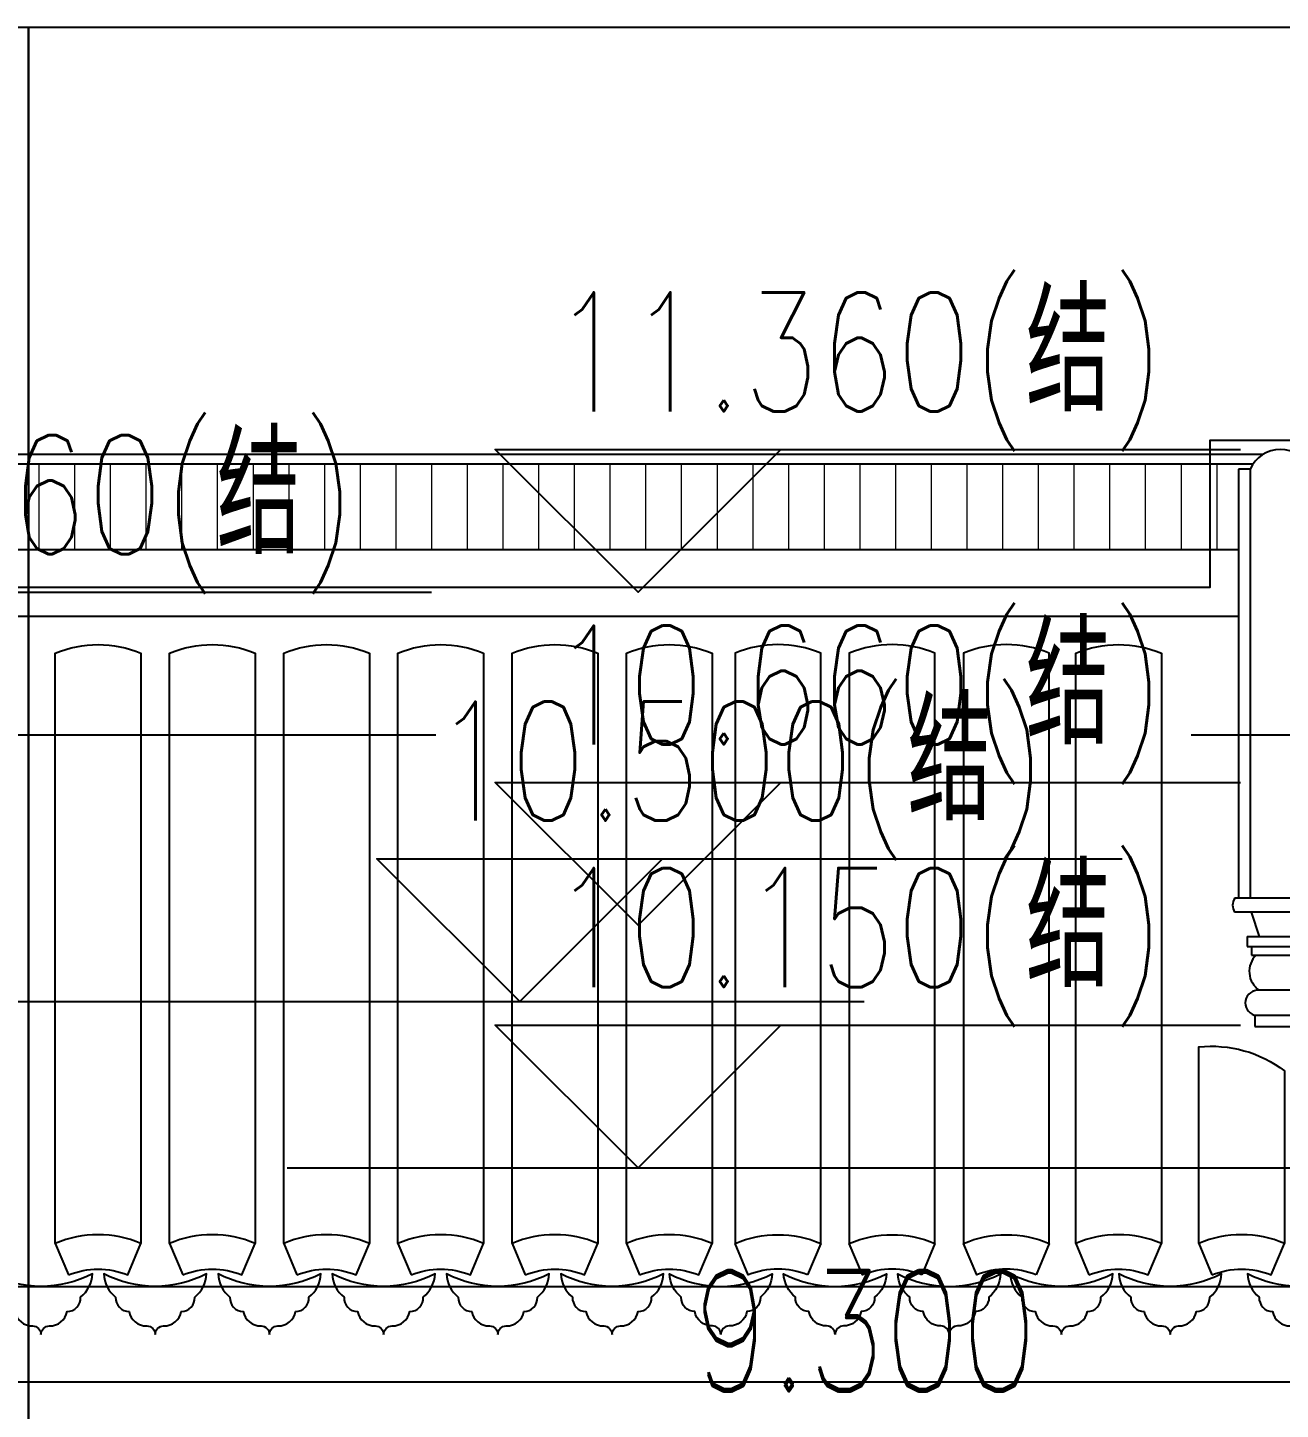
# Model space of a CAD drawing. Extents: x 296441 to 853063, y 459050 to 1117990.
# Drawn here: x 630216 to 632848, y 1063247 to 1066152 of the extents above; entities that cross this region are included whole.
import ezdxf
from ezdxf.xclip import XClip

# ---------------------------------------------------------------- set-up
doc = ezdxf.new("R2010")
doc.units = 0
doc.header["$LTSCALE"] = 1000
doc.header["$XCLIPFRAME"] = 0
for name, pattern in [('CENTER2', [28.574999999999996, 19.05, -3.174999999999999, 3.174999999999999, -3.174999999999999]), ('E1-ELEV-S$0$HIDDEN2', [4.762499999999999, 3.175, -1.5875]), ('E2-E3-ELEV-S$0$$5$CENTER2', [28.575000000000003, 19.05, -3.175, 3.175, -3.175]), ('E2-E3-ELEV-S$0$HIDDEN2', [4.762499999999999, 3.175, -1.5875])]:
    doc.linetypes.add(name, pattern=pattern)
for name, color, linetype in [('E1-ELEV-S$0$A-ELEV-HDDN', 161, 'E1-ELEV-S$0$HIDDEN2'), ('E1-ELEV-S$0$A-ELEV-HEVY', 2, 'Continuous'), ('E1-TEXT-S$0$A-ANNO-LEVL', 3, 'Continuous'), ('E1-TEXT-S$0$A-ANNO-LEVL-TEXT', 255, 'Continuous'), ('E2-E3-ELEV-S$0$A-ELEV-HDDN', 161, 'E2-E3-ELEV-S$0$HIDDEN2'), ('E2-E3-ELEV-S$0$A-ELEV-HEVY', 2, 'Continuous'), ('E2-E3-ELEV-S$0$A-ELEV-MEDM', 4, 'Continuous'), ('E2-E3-ELEV-S$0$A-ELEV-MEDM-HEVY', 2, 'Continuous'), ('E2-E3-ELEV-S$0$A-ELEV-THIN', 144, 'Continuous'), ('E2-E3-ELEV-S$0$G-GRID', 9, 'E2-E3-ELEV-S$0$$5$CENTER2'), ('E2-E3-ELEV-S$0$G-XREF', 2, 'Continuous'), ('E2-E3-TEXT-S$0$A-ANNO-LEVL', 3, 'Continuous'), ('E2-E3-TEXT-S$0$A-ANNO-LEVL-TEXT', 255, 'Continuous'), ('G-GRID', 8, 'CENTER2'), ('G-XREF', 2, 'Continuous')]:
    doc.layers.add(name, color=color, linetype=linetype)
doc.layers.add('E2-E3-ELEV-S$0$A_PL_4', color=138, linetype='Continuous', lineweight=9)
doc.layers.add('E2-E3-ELEV-S$0$ENTR-DETL-P$0$A-ANNO-NPLT', color=215, linetype='Continuous', plot=False)
doc.layers.add('E2-E3-TEXT-S$0$A-ANNO-NPLT', color=215, linetype='Continuous', plot=False)
doc.styles.add('E1-TEXT-S$0$GOA_01_thin_0.75', font='romans.shx', dxfattribs={"width": 0.75, "bigfont": 'hzdx.shx'})
doc.styles.add('E2-E3-TEXT-S$0$GOA_01_thin_0.75', font='romans.shx', dxfattribs={"width": 0.75, "bigfont": 'hzdx.shx'})

# ---------------------------------------------------------------- blocks, each defined once
blk = doc.blocks.new('E1-ELEV-S')
at = {"layer": 'E1-ELEV-S$0$A-ELEV-HDDN'}
for p, q in [((-120.0000000055879, 10150.00000000116), (6719.999999994412, 10149.99999999767)), ((-120.0000000055879, 9899.99999999348), (6719.999999994412, 9899.99999999348))]:
    blk.add_line(p, q, dxfattribs=at)
at = {"layer": 'E1-ELEV-S$0$A-ELEV-HEVY'}
blk.add_line((-270.0000000055879, 9699.99999999348), (6869.999999994412, 9699.99999999348), dxfattribs=at)
blk = doc.blocks.new('E2-E3-ELEV-S$0$cfdh')
at = {"layer": 'E2-E3-ELEV-S$0$A-ELEV-HDDN'}
for p, q in [((269.5013058764016, 449.9871940054327), (469.5013035935262, 449.9871949982225)), ((469.5013035935262, 449.9871949982225), (1269.501303593512, 199.9871949982225)), ((1269.501303593512, 199.9871949982225), (1256.852192952196, 162.0398630760938))]:
    blk.add_line(p, q, dxfattribs=at)
at = {"layer": 'E2-E3-ELEV-S$0$A-ELEV-MEDM', "ltscale": 0.1}
for p, q in [((-168.6986966973927, 1918.731498606279), (-168.6986966973927, 1610.000000004433)), ((-144.1986967001867, 1918.731498606279), (-168.6986966973927, 1918.731498606279)), ((7.701303285284666, 1918.731498606279), (-16.79869671285269, 1918.731498606279)), ((7.701303284353344, 1918.731498606279), (7.701303284353344, 1727.65082131071)), ((69.4987631754193, 1696.903613181561), (44.99876317821327, 1696.903613181561)), ((69.49876311009575, 1130.250843034159), (69.4987631754193, 1696.903613181561)), ((-168.6986966973927, 1610.000000004433), (-168.6986967668781, 1016.790373409782)), ((1969.075911596447, 1181.594348331713), (2036.456275162316, 1181.594348331713)), ((2037.43998059447, 1153.861710843896), (2036.970132175862, 1176.362101984942)), ((1909.535561881989, 964.4346766381386), (1924.345684105559, 948.9000106377389)), ((1813.727680226817, 826.4536259866181), (1810.954512530036, 810.9189599866841)), ((1810.954512530036, 810.9189599866841), (1832.248424035526, 798.3453441800411)), ((1708.936663880042, 714.6337557540137), (1733.064449288911, 700.6441859428633)), ((1646.149016300245, 563.7698843798462), (1646.149016300245, 536.1634646689381)), ((1646.149016300245, 536.1634646689381), (1603.182705025218, 507.5746035960365)), ((1564.756445603474, 507.5746035960365), (1553.311539687245, 499.7994852264274)), ((1553.311539687245, 499.7994852264274), (1555.911500239774, 478.0822369505513)), ((1603.182705025218, 507.5746035960365), (1564.756445603474, 507.5746035960365)), ((1478.447866868257, 475.9843682244282), (1478.447866868257, 428.8542521607924)), ((1555.911500240705, 478.0822369505513), (1481.618281732342, 475.9843682244282)), ((1478.447866868257, 428.8542521607924), (1508.373117181502, 419.395345927016)), ((1508.373117181502, 425.9706569209557), (1635.007293034374, 425.9706569209557)), ((1508.373117181502, 425.9706569209557), (1508.373117181502, 419.395345927016)), ((1635.007293034374, 425.9706569209557), (1668.579384557001, 417.0032525009337)), ((1668.579384557001, 417.0032525009337), (1668.579384557001, 346.1445040006984)), ((1743.558045296959, 316.5966063232954), (1668.579384557001, 346.1445040006984)), ((1743.558045296959, 316.5966063232954), (1720.30789182338, 250.777474141014)), ((1699.891250207118, 211.0755214200217), (1699.891250207118, 89.6063479970071)), ((1680.506997035845, 89.6063479970071), (1680.506997035845, 183.8016898089882)), ((1541.565374709695, 124.6146071052972), (1404.12619326546, 107.2045538418788)), ((1286.114179736047, 94.42729179960224), (1274.815260854593, 36.90915185472477)), ((1286.114179736047, 94.42729179960224), (1274.815260854593, 36.90915185472477)), ((1694.71302820745, 84.42812599687386), (1685.685219035513, 84.42812599687386)), ((1274.815260854593, 36.90915185472477), (1115.434361077889, 49.30993383870009)), ((1274.815260854593, 36.90915185472477), (1115.434361077889, 49.30993383870009))]:
    blk.add_line(p, q, dxfattribs=at)
for centre, radius, start, end in [((-80.4986967065197, 1890.203488748297), 69.79639923127564, 24.12519511123335, 155.8748048887666), ((-47.05394841756788, 1623.235569949969), 117.9011548108178, 38.66962680011129, 62.32752904244445), ((1391.835608284018, 1468.346894819089), 644.5412249690828, 296.2669937543792, 333.5834405921531), ((2402.701074612356, 6030.255778610506), 5427.143023274036, 243.8131260003318, 254.4881045449288), ((2002.088290639251, 1198.62132453945), 66.88836849820377, 272.3392693140177, 287.1227589131208), ((2014.629799120157, 1156.52027886434), 22.96458932374894, 288.145168213694, 353.3520672930802), ((1550.147983044415, 1279.85335285476), 478.1719075071324, 318.7279981490861, 341.9620215754309), ((1348.174222502901, 1358.223709076443), 706.7668945757389, 311.2014603721041, 324.6092543315891), ((1215.064855227291, 1648.7696448651), 888.0560095794029, 252.7199426357466, 301.3493511197576), ((1530.598963184311, 1110.013254723777), 433.7387274557778, 294.2779693101759, 314.0641650377987), ((1696.219848795823, 696.0076058863524), 37.13519166619599, 295.9837296682393, 7.172484510052715), ((1585.054337228677, 677.5118746615808), 128.3014931528567, 298.9054671511618, 353.3374314651888), ((1832.281620789348, 168.0946481817264), 139.1925489650019, 143.5573682519678, 162.0138451121838), ((1609.989518055721, 190.9038017255116), 61.26672068315759, 328.2186206209279, 12.19870255931723), ((1615.202967171586, 162.0064863676998), 68.84509575495693, 18.45641900323251, 41.733300821352), ((1629.03206725794, 160.0357680337365), 33.06772359390928, 292.6787061660629, 357.5737035737728), ((1560.925931382022, 151.4221282333929), 33.06772359390928, 196.8425823493224, 261.7375797471219), ((1603.190208568267, 137.6784628124769), 39.44350919701522, 289.6163151388118, 348.06993241074), ((1309.271412867165, 118.0327339133109), 33.06772359393472, 196.8425823493224, 241.8881586196046), ((1309.271412868096, 118.0327339142423), 33.06772359483405, 241.8881586196046, 261.7375797471219), ((1309.271412868096, 118.0327339142423), 33.06772359483405, 241.8881586196046, 261.7375797471219), ((1351.53569005341, 104.289068492395), 39.44350919701522, 289.6163151388118, 348.06993241074), ((1351.53569005341, 104.289068492395), 39.44350919701522, 289.6163151388118, 348.06993241074), ((1377.377548744, 126.6463737136546), 33.06772359390928, 292.6787061660629, 323.9890773120369), ((1377.377548744, 126.6463737136546), 33.06772359390928, 292.6787061660629, 323.9890773120369), ((1601.551521941117, 207.4881493531029), 117.7883220738937, 269.0901812611098, 269.5454945423112), ((1633.02145405396, 72.91348204462338), 32.21109745441515, 120.9986229934875, 155.3225652836007), ((1685.685219035513, 89.6063479970071), 5.178222000000003, 180, 270), ((1694.71302820745, 89.6063479970071), 5.178222000000003, 270, 0), ((1078.340137235864, 78.96016893841806), 39.44350919701522, 201.9274122970387, 217.2655814139351), ((1090.089090579233, 79.53256908318508), 39.44350919701522, 310.8832665470734, 343.6509912689265), ((1339.865765057548, 102.8131290760684), 39.44350919701522, 206.3463534965254, 264.7999707442983), ((1339.865765057548, 102.8131290760684), 39.44350919701522, 206.3463534965254, 264.7999707442983), ((1327.098058621443, 32.66049823843423), 32.21109745441515, 39.09372065861597, 73.4176628357041), ((1327.098058621443, 32.66049823796857), 32.21109745441515, 39.09372065861597, 73.4176628357041), ((1381.36693554002, 39.52408772454146), 32.21109745441515, 120.9986229934875, 155.3225652836007), ((1381.36693554002, 39.52408772454146), 32.21109745441515, 120.9986229934875, 155.3225652836007), ((1078.340137235864, 78.96016893841806), 39.44350919701522, 217.2655814139351, 260.3810295724567), ((1060.205220417163, 9.999812696394656), 32.21109745441515, 34.67477952731883, 68.9987217184206), ((1060.205220417163, 9.999812696394656), 32.21109745441515, 34.67477952731883, 68.9987217184206), ((1114.841604377187, 12.66165611081306), 32.21109745441515, 116.5796818410615, 150.9036241042224), ((1114.841604377187, 12.66165611034739), 32.21109745441515, 116.5796818410615, 150.9036241042224), ((1090.089090579233, 79.53256908318508), 39.44350919701522, 285.1973739786649, 310.8832665470734), ((1090.089090579233, 79.53256908318508), 39.44350919701522, 285.1973739786649, 310.8832665470734)]:
    blk.add_arc(centre, radius, start, end, dxfattribs=at)
at = {"layer": 'E2-E3-ELEV-S$0$A-ELEV-MEDM-HEVY'}
for centre, radius, start, end in [((-26.4781584154116, 11328.71054626585), 11328.74148941304, 270.1339149727399, 274.2658941968724), ((-47.63296109806106, 11903.85004000392), 11903.88096556716, 274.1615168235259, 274.5765213667059), ((162.39987645582, 7243.284182486856), 7243.308409298905, 275.8620309257637, 277.0194885448149)]:
    blk.add_arc(centre, radius, start, end, dxfattribs=at)
at = {"layer": 'E2-E3-ELEV-S$0$A-ELEV-THIN'}
for p, q in [((-144.1986967001867, 1918.731498606279), (-144.1986967696284, 1016.790373409782)), ((-16.79869671285269, 1918.731498606279), (-16.7986967832112, 1016.790373409782)), ((7.701303284353344, 1727.65082131071), (7.701303214460495, 1016.790373409782)), ((44.99876311284606, 1141.992159960009), (44.99876317821327, 1696.903613181561)), ((15.05891286120459, 1016.790373409898), (-176.0563064189191, 1016.790373409898)), ((15.53613566890999, 987.7586852589484), (-176.5335292266245, 987.7586852589484)), ((-141.8179563087906, 987.7586852589484), (-125.2856584284018, 936.4841602195847)), ((-17.02333224653557, 987.7586852589484), (-35.71173512931273, 936.4841602195847)), ((1909.535561881989, 964.4346766381386), (1852.68870822902, 964.4346766381386)), ((1852.68870822902, 964.4346766381386), (1869.33583570554, 948.9000106377389)), ((-150.421258836941, 936.4841602195847), (-10.57613471984223, 936.4841602195847)), ((-150.421258836941, 936.4841602195847), (-150.421258836941, 915.4872521360267)), ((-10.57613471984223, 936.4841602195847), (-10.57613471984223, 915.4872521360267)), ((1924.345684105559, 948.9000106377389), (1869.33583570554, 948.9000106377389)), ((-150.421258836941, 915.4872521360267), (-10.57613471984223, 915.4872521360267)), ((-141.2954552042793, 915.4872521360267), (-141.2954552052106, 897.502559122895)), ((-19.70193835250393, 915.4872521360267), (-19.70193835250393, 897.502559122895)), ((-141.2954552052106, 897.502559122895), (-19.70193835250393, 897.502559122895)), ((-35.973975378045, 823.3254961015518), (-125.0234181787382, 823.3254961015518)), ((1740.177464518725, 826.4536259866181), (1737.404296821944, 810.9189599866841)), ((1813.727680226817, 826.4536259866181), (1740.177464518725, 826.4536259866181)), ((1810.954512530036, 810.9189599866841), (1737.404296821944, 810.9189599866841)), ((1752.23812569867, 810.9189599866841), (1773.532037204161, 798.3453441800411)), ((1832.248424035526, 798.3453441800411), (1773.532037204161, 798.3453441800411)), ((-135.2085714824061, 771.3042833374675), (-25.78882207530842, 771.3042833374675)), ((-133.8561285901378, 771.3042833374675), (-133.8561285901378, 747.3750839813474)), ((-27.14126496757672, 771.3042833374675), (-27.14126496757672, 747.3750839813474)), ((-133.8561285901378, 747.3750839813474), (-27.14126496757672, 747.3750839813474)), ((1708.936663880042, 714.6337557540137), (1629.041642856813, 714.6337557540137)), ((1629.041642856813, 714.6337557540137), (1652.733528003126, 700.6441859428633)), ((1733.064449288911, 700.6441859428633), (1652.733528003126, 700.6441859428633)), ((1564.698716613493, 564.8213731677133), (1564.698716613493, 536.1634646689381)), ((1564.698716613493, 563.7698843798462), (1646.149016300245, 563.7698843798462)), ((1564.698716613493, 536.1634646689381), (1512.210363364808, 507.5746035960365)), ((1646.149016300245, 536.1634646689381), (1564.698716613493, 536.1634646689381)), ((1501.464604765206, 521.7682007884468), (1467.13917138151, 499.4317821942132)), ((1553.311539687245, 499.7994852264274), (1467.13917138151, 499.4317821942132)), ((1467.13917138151, 499.4317821942132), (1469.728450207069, 477.8037574768859)), ((1512.210363364808, 507.5746035960365), (1501.464604765206, 521.7682007884468)), ((1564.756445603474, 507.5746035960365), (1512.210363364808, 507.5746035960365)), ((1469.728450207069, 477.8037574768859), (1392.144731523498, 483.8819429737378)), ((1481.618281732342, 475.9843682244282), (1392.144731523498, 483.8819429737378)), ((1392.144731523498, 483.8819429737378), (1392.144731523498, 425.1048494710449)), ((1508.373117181502, 383.2308035244096), (1392.144731523498, 425.1048494710449)), ((1537.395743876725, 417.0032525009337), (1508.373117181502, 425.9706569209557)), ((1508.373117181502, 419.395345927016), (1508.373117181502, 383.2308035244096)), ((1537.395743876725, 417.0032525009337), (1668.579384557001, 417.0032525009337)), ((1537.395743876725, 345.4685879100907), (1537.395743876725, 417.0032525009337)), ((1617.151929737098, 314.580474730381), (1537.395743876725, 345.4685879100907)), ((1617.384658489464, 314.6913023547131), (1640.627356670884, 248.8932754469897)), ((1665.332966901449, 209.9976180007543), (1699.891250207176, 211.0755214218843))]:
    blk.add_line(p, q, dxfattribs=at)
for points in [[(-251.879176825707, 291.5000082629595), (-251.8791760098684, 704.309561332022, -0.1926115129468272), (-71.87917604991526, 653.9769418223623), (-71.87917679217935, 291.5000082359511)], [(-11.87917682570696, 291.5000082629595), (-11.87917600986839, 718.1302858998861, -0.1907316668871903), (168.1208239500847, 661.3379383648607), (168.1208232078206, 291.5000082359511)], [(228.120823174293, 291.5000082629595), (228.1208239901316, 645.412361560655, -0.1968188037593983), (408.1208239500847, 612.9188039799083), (408.1208232078206, 291.5000082359511)], [(468.120823174293, 291.5000073148731), (468.1208239901316, 596.717321992186, -0.195296379146535), (648.1208239500847, 556.9747580986332), (648.1208232078206, 291.5000072878647)], [(708.120823174293, 291.5000073148731), (708.1208239901316, 524.1047177564215, -0.1979438243876192), (888.1208239500847, 498.0928507286917), (888.1208232078206, 291.5000072878647)], [(948.1208232284553, 291.5000064525848), (948.1208240442938, 444.1047168941332, -0.1979438243876192), (1128.120824004247, 418.0928498664034), (1128.120823261983, 291.5000064255764)], [(1188.12082348176, 291.5000050453564), (1188.120824297599, 383.5581994183922, -0.1979438243876192), (1368.120824257552, 357.5463323906624), (1368.120823515288, 291.500005018348)], [(-224.1869096220034, 225.0383727911722, -0.1999999998863418), (-99.57152494457841, 225.038372831219), (-71.87917677820951, 291.5000082094084, 0.1999999999128089), (-251.879176825707, 291.5000082629595), (-224.1868287338439, 225.038372831219)], [(15.81309037799656, 225.0383727911722, -0.1999999998863418), (140.4284750554216, 225.038372831219), (168.1208232217905, 291.5000082094084, 0.1999999999128089), (-11.87917682570696, 291.5000082629595), (15.81317126615613, 225.038372831219)], [(255.8130903779966, 225.0383727911722, -0.1999999998863418), (380.4284750554216, 225.038372831219), (408.1208232217905, 291.5000082094084, 0.1999999999128089), (228.120823174293, 291.5000082629595), (255.8131712661561, 225.038372831219)], [(495.8130903779966, 225.0383718430858, -0.1999999998863418), (620.4284750554216, 225.0383718831326), (648.1208232217905, 291.500007261322, 0.1999999999128089), (468.120823174293, 291.5000073148731), (495.8131712661561, 225.0383718831326)], [(735.8130903779966, 225.0383718430858, -0.1999999998863418), (860.4284750554216, 225.0383718831326), (888.1208232217905, 291.500007261322, 0.1999999999128089), (708.120823174293, 291.5000073148731), (735.8131712661561, 225.0383718831326)], [(975.8130904321588, 225.0383709807975, -0.1999999998863418), (1100.428475109584, 225.0383710208444), (1128.120823275953, 291.5000063990337, 0.1999999999128089), (948.1208232284553, 291.5000064525848), (975.8131713203184, 225.0383710208444)], [(1215.813090685464, 225.0383695735691, -0.1999999998863418), (1340.428475362889, 225.0383696136159), (1368.120823529258, 291.5000049918053, 0.1999999999128089), (1188.12082348176, 291.5000050453564), (1215.813171573624, 225.0383696136159)], [(-41.87917532441497, 100.0000075383905, -0.4086840473709477), (-24.21963914525986, 117.9967873988535, 0.3710916077769059), (12.96163427042484, 148.2109221543978, 0.424353686270066), (41.24872772446543, 178.1812382636454, 0.213335491750496), (66.12083140066534, 227.560542680123, -0.2445723906024019), (-149.8787689166638, 227.5605426666189, 0.213335491750496), (-125.0066652739915, 178.1812382771495, 0.424353686270066), (-96.71957186651707, 148.210922167902, 0.3710916077769059), (-59.53829845735163, 117.9967873317983, -0.4086840473709477), (-41.87876227167726, 100.0000075113821)], [(198.120824675585, 100.0000075383905, -0.4086840473709477), (215.7803608547401, 117.9967873988535, 0.3710916077769059), (252.9616342704248, 148.2109221543978, 0.424353686270066), (281.2487277244654, 178.1812382636454, 0.213335491750496), (306.1208314006653, 227.560542680123, -0.2445723906024019), (90.12123108333617, 227.5605426666189, 0.213335491750496), (114.9933347260085, 178.1812382771495, 0.424353686270066), (143.2804281334829, 148.210922167902, 0.3710916077769059), (180.4617015426484, 117.9967873317983, -0.4086840473709477), (198.1212377283227, 100.0000075113821)], [(438.120824675585, 100.0000065898384, -0.4086840473709477), (455.7803608547401, 117.9967864503014, 0.3710916077769059), (492.9616342704248, 148.2109212058458, 0.424353686270066), (521.2487277244654, 178.1812373150933, 0.213335491750496), (546.1208314006653, 227.560541731571, -0.2445723906024019), (330.1212310833362, 227.5605417180668, 0.213335491750496), (354.9933347260085, 178.1812373285975, 0.424353686270066), (383.2804281334829, 148.21092121935, 0.3710916077769059), (420.4617015426484, 117.9967863832462, -0.4086840473709477), (438.1212377283227, 100.0000065628301)], [(678.120824675585, 100.0000065898384, -0.4086840473709477), (695.7803608547401, 117.9967864503014, 0.3710916077769059), (732.9616342704248, 148.2109212058458, 0.424353686270066), (761.2487277244654, 178.1812373150933, 0.213335491750496), (786.1208314006653, 227.560541731571, -0.2445723906024019), (570.1212310833362, 227.5605417180668, 0.213335491750496), (594.9933347260085, 178.1812373285975, 0.424353686270066), (623.2804281334829, 148.21092121935, 0.3710916077769059), (660.4617015426484, 117.9967863832462, -0.4086840473709477), (678.1212377283227, 100.0000065628301)], [(918.1208247297473, 100.0000057275502, -0.4086840473709477), (935.7803609089024, 117.9967855880132, 0.3710916077769059), (972.9616343245871, 148.2109203435575, 0.424353686270066), (1001.248727778628, 178.181236452805, 0.213335491750496), (1026.120831454828, 227.5605408692827, -0.2445723906024019), (810.1212311374984, 227.5605408557785, 0.213335491750496), (834.9933347801707, 178.1812364663092, 0.424353686270066), (863.2804281876452, 148.2109203570617, 0.3710916077769059), (900.4617015968106, 117.9967855209579, -0.4086840473709477), (918.121237782485, 100.0000057005418)], [(1158.120824983052, 100.0000043203218, -0.4086840473709477), (1175.780361162208, 117.9967841807847, 0.3710916077769059), (1212.961634577892, 148.2109189363291, 0.424353686270066), (1241.248728031933, 178.1812350455766, 0.213335491750496), (1266.120831708133, 227.5605394620543, -0.2445723906024019), (1050.121231390804, 227.5605394485501, 0.213335491750496), (1074.993335033476, 178.1812350590808, 0.424353686270066), (1103.28042844095, 148.2109189498333, 0.3710916077769059), (1140.461701850116, 117.9967841137295, -0.4086840473709477), (1158.12123803579, 100.0000042933134)]]:
    blk.add_lwpolyline(points, format="xyb", dxfattribs=at)
for centre, radius, start, end in [((2004.124547693908, 1183.837577763745), 35.12034980756928, 183.6621256014428, 282.1680252768212), ((2010.07505228839, 1176.362101984942), 26.89507988733021, 273.0950593941124, 11.21802127660919), ((1244.704433443068, 1495.143420785), 807.0295220756068, 304.969374720376, 334.2050259210379), ((2002.528476172156, 1177.664403359206), 45.93282474003929, 227.1987274486474, 272.8576531310275), ((2132.465177889942, 5437.107608549097), 4846.3336693051, 243.9964349349552, 255.6448267835816), ((2207.349393564306, 5625.863252691259), 5073.664973616526, 244.3074292748763, 255.3305882584074), ((-155.1608422975551, 1001.927127460749), 25.64247454862239, 144.5752071551745, 213.5413067776373), ((2149.395195389196, 5481.5055871236), 4945.1896873904, 244.3364156059956, 255.5346398192943), ((-5.836551259228145, 1001.927127460749), 25.64247454862239, 326.4586932223627, 35.42479284482552), ((2390.93345698624, 6101.79004028047), 5632.368548867882, 245.0874229597009, 254.6868800175038), ((1433.75767346847, 1294.159596418296), 555.8169815604288, 300.6141228081088, 321.5980135847788), ((1433.75767346847, 1294.159596418296), 555.8169815604288, 300.6141228081088, 321.5980135847788), ((-97.97865980952338, 863.0265740093637), 47.88233721997513, 133.9443085647144, 235.773608786843), ((-63.0187337500538, 863.0265740093637), 47.8823372222254, 304.2263912131569, 46.05569143528561), ((-127.5595287428732, 796.8764942812595), 26.69168086479158, 84.30484644396145, 253.3472647571035), ((-33.43786481390998, 796.8764942812595), 26.69168086479158, 286.6527352428965, 95.69515355603856), ((3005.192792176298, 8396.833913616636), 8145.804320366338, 248.1686591314772, 254.9581940037561), ((1205.173247219107, 1692.381537625366), 1014.958965048192, 253.8281006250497, 300.2713253444564), ((1215.633223024241, 1663.430772878495), 964.3347994732785, 252.8268819990123, 300.650027058519), ((1201.94709233199, 1673.10766784268), 1021.417813197765, 253.6324403447319, 300.3362907339122), ((1397.416944694734, 1283.92416616742), 614.2062806385669, 288.5699424227384, 307.7603113215542), ((1540.307876580424, 1145.622432346256), 396.1576010894355, 296.7525703672399, 302.3415032950671), ((1203.945697311356, 1630.886809599851), 1007.359311376853, 252.6449978042241, 292.720137400643), ((1615.888927510037, 696.0076058863524), 37.13519166619599, 295.9837296682393, 7.172484510052715), ((1504.723415942892, 677.5118746615808), 128.3014931528567, 298.9054671511618, 353.3374314651888), ((1181.96328205899, 1453.013391038203), 967.6134027785832, 252.5103466999097, 293.4316882994834), ((1439.194034929416, 337.2621098419513), 99.64930434497875, 66.80137954162122, 118.1738730102833), ((1603.749187375448, 197.9886434122782), 161.7192428044881, 66.36672455895686, 114.2236965499915), ((1681.171954172751, 228.0980567743864), 107.6000564334951, 80.59266152998595, 126.511301021155), ((1681.679959619505, 202.9405850733492), 61.61952581275882, 90.81492848823078, 131.7765403451025), ((1682.699877716688, 206.4633918244253), 58.12142992667493, 49.67974612815602, 91.86970795778238), ((1181.18863089486, -70.2254789715771), 559.3931731479777, 29.8065911172924, 34.78322266100659)]:
    blk.add_arc(centre, radius, start, end, dxfattribs=at)
blk = doc.blocks.new('E2-E3-ELEV-S')
at = {"layer": 'E2-E3-ELEV-S$0$A_PL_4'}
h = blk.add_hatch(dxfattribs=at)
h.set_pattern_fill('ANSI31', color=256, scale=600, angle=45, style=0)
h.set_pattern_definition([(90, (-13559.99999893643, 2179.999999232357), (-75, 1.4210854715202e-14), [])])
edge = h.paths.add_edge_path()
edge.add_arc((3149.610053080833, 11590.20348874177), 69.79639923127573, 24.125195094611, 34.76277890872474)
edge.add_line((3206.949176238384, 11629.99999990989), (4109.999999994359, 11629.99999999351))
edge.add_line((4109.999999994412, 11629.99999999348), (4109.999999994412, 11449.99999999348))
edge.add_line((4109.999999994412, 11449.99999999348), (3237.810053071676, 11449.99999991272))
edge.add_line((3237.810053071706, 11449.99999991269), (3237.810053071705, 11618.73149859955))
edge.add_line((3237.810053071706, 11618.73149859975), (3213.310053074511, 11618.73149859975))
edge = h.paths.add_edge_path()
edge.add_line((-2144.1132056145, 11449.99999941443), (-2083.59380517505, 11482.45955254746))
edge.add_line((-2083.593805174809, 11482.45955254743), (-1964.584300912322, 11530.69672744329))
edge.add_line((-1964.584300912451, 11530.69672744325), (-1799.999999986494, 11553.71145216439))
edge.add_line((-1799.999999986496, 11553.71145216445), (-1635.415699060075, 11530.69672744326))
edge.add_line((-1635.415699060075, 11530.69672744325), (-1483.457606064607, 11463.41814512642))
edge.add_line((-1483.457606064621, 11463.41814512643), (-1460.052654515039, 11449.99999947777))
edge.add_line((-1460.052654515021, 11449.99999947776), (3061.410053089933, 11449.99999989643))
edge.add_line((3061.41005308996, 11449.99999989639), (3061.410053089959, 11618.73149859959))
edge.add_line((3061.41005308996, 11618.73149859975), (3085.910053087155, 11618.73149859975))
edge.add_arc((3149.610053080833, 11590.20348874177), 69.79639923127574, 145.2372211018774, 155.8748049053808, ccw=False)
edge.add_line((3092.27092991583, 11629.99999989918), (-4109.999999999971, 11629.9999992323))
edge.add_line((-4110, 11629.99999923236), (-4110, 11449.99999923235))
edge.add_line((-4110, 11449.99999923236), (-2144.113205614387, 11449.99999941439))
at = {"layer": 'E2-E3-ELEV-S$0$A-ELEV-HDDN'}
for p, q in [((-1799.999999986263, 11059.9999999979), (3269.610056426842, 11059.9999999979)), ((-899.9999999795109, 10499.99999999348), (3269.610056430101, 10500.00019688369)), ((-3700.039444975555, 10149.98685166822), (3499.610055650119, 10149.98719399865))]:
    blk.add_line(p, q, dxfattribs=at)
at = {"layer": 'E2-E3-ELEV-S$0$A-ELEV-HEVY'}
blk.add_line((-1460.052655414678, 11449.99999999348), (3061.41005308996, 11449.99999999348), dxfattribs=at)
at = {"layer": 'E2-E3-ELEV-S$0$A-ELEV-HEVY', "ltscale": 0.1}
blk.add_line((6869.999999994412, 9699.99999999348), (-6870.000000005588, 9699.99999999348), dxfattribs=at)
at = {"layer": 'E2-E3-ELEV-S$0$A-ELEV-MEDM'}
blk.add_line((-4110, 11649.99999923236), (3113.61123811733, 11649.99999923236), dxfattribs=at)
at = {"layer": 'E2-E3-ELEV-S$0$A-ELEV-MEDM-HEVY'}
blk.add_line((-1215.853993196972, 11309.9999999979), (3061.41005308996, 11309.9999999979), dxfattribs=at)
at = {"layer": 'E2-E3-ELEV-S$0$A-ELEV-THIN'}
blk.add_line((-4110, 11629.99999923236), (3092.270929452963, 11629.99999923236), dxfattribs=at)
for points in [[(575.3505892371759, 9991.500010451768), (575.3505901079625, 11231.99999576225, -0.199999999910216), (755.3505900679156, 11231.99999573524), (755.3505892693065, 9991.500010534422)], [(815.3505892441608, 9991.500010300195), (815.3505901149474, 11231.99999561091, -0.199999999910216), (995.3505900749005, 11231.9999955839), (995.3505892762914, 9991.50001038285)], [(1055.350589250913, 9991.500010148855), (1055.350590121467, 11231.99999545957, -0.199999999910216), (1235.35059008142, 11231.99999543256), (1235.350589282811, 9991.50001023151)], [(1295.350589279085, 9991.500009997515), (1295.350590149639, 11231.99999530823, -0.199999999910216), (1475.350590109592, 11231.99999528122), (1475.350589311216, 9991.50001008017)], [(1535.350589285605, 9991.500009846175), (1535.350590156391, 11231.99999515666, -0.199999999910216), (1715.350590116344, 11231.99999512965), (1715.350589317735, 9991.500009928597)], [(1775.35058929259, 9991.500009694835), (1775.350590163376, 11231.99999500532, -0.199999999910216), (1955.350590123329, 11231.99999497831), (1955.35058932472, 9991.500009777257)], [(2183.869517493993, 9991.500010300195), (2183.869516623206, 11231.99999561091, 0.199999999910216), (2003.869516663253, 11231.9999955839), (2003.869517461862, 9991.50001038285)], [(2423.869517500745, 9991.500010451768), (2423.869516629959, 11231.99999576225, 0.199999999910216), (2243.869516670005, 11231.99999573524), (2243.869517468847, 9991.500010534422)], [(2663.869517507497, 9991.500010603108), (2663.869516636711, 11231.99999591359, 0.199999999910216), (2483.869516676757, 11231.99999588658), (2483.869517475367, 9991.500010685762)], [(2719.512569982093, 9991.500009204494), (2719.512570797931, 11231.99999591359, -0.199999999910216), (2899.512570757885, 11231.99999588658), (2899.51257001562, 9991.500009177485)], [(603.0428563538007, 9925.038374943426, -0.1999999998863418), (727.6582410312258, 9925.038374983473), (755.3505891975947, 9991.500010361662, 0.1999999999128089), (575.3505891500972, 9991.500010415213), (603.0429372419603, 9925.038374983473)], [(843.04285636032, 9925.038374792086, -0.1999999998863418), (967.658241037745, 9925.038374832133), (995.3505892041139, 9991.500010210322, 0.1999999999128089), (815.3505891566165, 9991.500010263873), (843.0429372484796, 9925.038374832133)], [(1083.042856367305, 9925.038374640746, -0.1999999998863418), (1207.65824104473, 9925.038374680793), (1235.350589211099, 9991.500010058982, 0.1999999999128089), (1055.350589163601, 9991.500010112533), (1083.042937255464, 9925.038374680793)], [(1323.042856395245, 9925.038374489406, -0.1999999998863418), (1447.65824107267, 9925.038374529453), (1475.350589239039, 9991.500009907642, 0.1999999999128089), (1295.350589191541, 9991.500009961193), (1323.042937283404, 9925.038374529453)], [(1563.04285640223, 9925.038374338066, -0.1999999998863418), (1687.658241079655, 9925.038374378113), (1715.350589246023, 9991.500009756302, 0.1999999999128089), (1535.350589198526, 9991.500009809854), (1563.042937290389, 9925.038374378113)], [(1803.042856408982, 9925.038374186726, -0.1999999998863418), (1927.658241086407, 9925.038374226773), (1955.350589252776, 9991.500009604963, 0.1999999999128089), (1775.350589205278, 9991.500009658514), (1803.042937297141, 9925.038374226773)], [(2156.177250377601, 9925.038374792086, 0.1999999998863418), (2031.561865700176, 9925.038374832133), (2003.869517533807, 9991.500010210322, -0.1999999999128089), (2183.869517581305, 9991.500010263873), (2156.177169489441, 9925.038374832133)], [(2396.177250384353, 9925.038374943426, 0.1999999998863418), (2271.561865706928, 9925.038374983473), (2243.869517540559, 9991.500010361662, -0.1999999999128089), (2423.869517588057, 9991.500010415213), (2396.177169496194, 9925.038374983473)], [(2636.177250391338, 9925.038375094766, 0.1999999998863418), (2511.561865713913, 9925.038375134813), (2483.869517547544, 9991.500010513002, -0.1999999999128089), (2663.869517595042, 9991.500010566553), (2636.177169503178, 9925.038375134813)], [(2747.204837185796, 9925.038373732707, -0.1999999998863418), (2871.820221863221, 9925.038373772753), (2899.51257002959, 9991.500009150943, 0.1999999999128089), (2719.512569982093, 9991.500009204494), (2747.204918073956, 9925.038373772753)], [(545.3505906444043, 9800.000009841984, -0.4086840473709477), (563.0101268235594, 9817.996789702447, 0.3710916077769059), (600.1914002392441, 9848.210924457991, 0.424353686270066), (628.4784936932847, 9878.181240567239, 0.213335491750496), (653.3505973694846, 9927.560544983717, -0.2445723906024019), (437.3509970521554, 9927.560544970213, 0.213335491750496), (462.2231006948277, 9878.181240580743, 0.424353686270066), (490.5101941023022, 9848.210924471496, 0.3710916077769059), (527.6914675114676, 9817.996789635392, -0.4086840473709477), (545.351003697142, 9800.000009814976)], [(785.3505906513892, 9800.000009690644, -0.4086840473709477), (803.0101268305443, 9817.996789551107, 0.3710916077769059), (840.191400246229, 9848.210924306652, 0.424353686270066), (868.4784937002696, 9878.181240415899, 0.213335491750496), (893.3505973764695, 9927.560544832377, -0.2445723906024019), (677.3509970591404, 9927.560544818873, 0.213335491750496), (702.2231007018127, 9878.181240429403, 0.424353686270066), (730.5101941092871, 9848.210924320156, 0.3710916077769059), (767.6914675184526, 9817.996789484052, -0.4086840473709477), (785.3510037041269, 9800.000009663636)], [(1025.350590657908, 9800.000009539304, -0.4086840473709477), (1043.010126837064, 9817.996789399767, 0.3710916077769059), (1080.191400252748, 9848.210924155312, 0.424353686270066), (1108.478493706789, 9878.18124026456, 0.213335491750496), (1133.350597382989, 9927.560544681037, -0.2445723906024019), (917.3509970656596, 9927.560544667533, 0.213335491750496), (942.2231007083319, 9878.181240278063, 0.424353686270066), (970.5101941158064, 9848.210924168816, 0.3710916077769059), (1007.691467524972, 9817.996789332712, -0.4086840473709477), (1025.351003710646, 9800.000009512296)], [(1265.350590664893, 9800.000009387964, -0.4086840473709477), (1283.010126844049, 9817.996789248427, 0.3710916077769059), (1320.191400259733, 9848.210924003972, 0.424353686270066), (1348.478493713774, 9878.18124011322, 0.213335491750496), (1373.350597389974, 9927.560544529697, -0.2445723906024019), (1157.350997072645, 9927.560544516193, 0.213335491750496), (1182.223100715317, 9878.181240126723, 0.424353686270066), (1210.510194122791, 9848.210924017476, 0.3710916077769059), (1247.691467531957, 9817.996789181372, -0.4086840473709477), (1265.351003717631, 9800.000009360956)], [(1505.350590692833, 9800.000009236624, -0.4086840473709477), (1523.010126871988, 9817.996789097087, 0.3710916077769059), (1560.191400287673, 9848.210923852632, 0.424353686270066), (1588.478493741713, 9878.18123996188, 0.213335491750496), (1613.350597417913, 9927.560544378357, -0.2445723906024019), (1397.350997100584, 9927.560544364853, 0.213335491750496), (1422.223100743257, 9878.181239975384, 0.424353686270066), (1450.510194150731, 9848.210923866136, 0.3710916077769059), (1487.691467559896, 9817.996789030032, -0.4086840473709477), (1505.351003745571, 9800.000009209616)], [(1745.350590699818, 9800.000009085285, -0.4086840473709477), (1763.010126878973, 9817.996788945748, 0.3710916077769059), (1800.191400294658, 9848.210923701292, 0.424353686270066), (1828.478493748698, 9878.18123981054, 0.213335491750496), (1853.350597424898, 9927.560544227017, -0.2445723906024019), (1637.350997107569, 9927.560544213513, 0.213335491750496), (1662.223100750241, 9878.181239824044, 0.424353686270066), (1690.510194157716, 9848.210923714796, 0.3710916077769059), (1727.691467566881, 9817.996788878692, -0.4086840473709477), (1745.351003752556, 9800.000009058276)], [(1973.869516080013, 9800.000009539304, 0.4086840473709477), (1956.209979900857, 9817.996789399767, -0.3710916077769059), (1919.028706485173, 9848.210924155312, -0.424353686270066), (1890.741613031132, 9878.18124026456, -0.213335491750496), (1865.869509354932, 9927.560544681037, 0.2445723906024019), (2081.869109672261, 9927.560544667533, -0.213335491750496), (2056.997006029589, 9878.181240278063, -0.424353686270066), (2028.709912622115, 9848.210924168816, -0.3710916077769059), (1991.528639212949, 9817.996789332712, 0.4086840473709477), (1973.869103027275, 9800.000009512296)], [(2213.869516086765, 9800.000009690644, 0.4086840473709477), (2196.20997990761, 9817.996789551107, -0.3710916077769059), (2159.028706491925, 9848.210924306652, -0.424353686270066), (2130.741613037884, 9878.181240415899, -0.213335491750496), (2105.869509361684, 9927.560544832377, 0.2445723906024019), (2321.869109679013, 9927.560544818873, -0.213335491750496), (2296.997006036341, 9878.181240429403, -0.424353686270066), (2268.709912628867, 9848.210924320156, -0.3710916077769059), (2231.528639219701, 9817.996789484052, 0.4086840473709477), (2213.869103034027, 9800.000009663636)], [(2453.86951609375, 9800.000009841984, 0.4086840473709477), (2436.209979914594, 9817.996789702447, -0.3710916077769059), (2399.02870649891, 9848.210924457991, -0.424353686270066), (2370.741613044869, 9878.181240567239, -0.213335491750496), (2345.869509368669, 9927.560544983717, 0.2445723906024019), (2561.869109685998, 9927.560544970213, -0.213335491750496), (2536.997006043326, 9878.181240580743, -0.424353686270066), (2508.709912635852, 9848.210924471496, -0.3710916077769059), (2471.528639226686, 9817.996789635392, 0.4086840473709477), (2453.869103041012, 9800.000009814976)], [(2689.512571483385, 9800.000008479692, -0.4086840473709477), (2707.17210766254, 9817.996788340155, 0.3710916077769059), (2744.353381078225, 9848.210923095932, 0.424353686270066), (2772.640474532265, 9878.18123920518, 0.213335491750496), (2797.512578208465, 9927.560543621657, -0.2445723906024019), (2581.512977891136, 9927.56054360792, 0.213335491750496), (2606.385081533808, 9878.181239218451, 0.424353686270066), (2634.672174941283, 9848.210923109204, 0.3710916077769059), (2671.853448350448, 9817.9967882731, -0.4086840473709477), (2689.512984536123, 9800.000008452684)], [(2918.229574462865, 9800.000007531838, -0.4086840473709477), (2935.88911064202, 9817.996787392301, 0.3710916077769059), (2973.070384057704, 9848.210922147846, 0.424353686270066), (3001.357477511745, 9878.181238257093, 0.213335491750496), (3026.229581187945, 9927.560542673571, -0.2445723906024019), (2810.229980870616, 9927.560542660067, 0.213335491750496), (2835.102084513288, 9878.181238270598, 0.424353686270066), (2863.389177920762, 9848.21092216135, 0.3710916077769059), (2900.570451329928, 9817.996787325246, -0.4086840473709477), (2918.229987515602, 9800.00000750483)]]:
    blk.add_lwpolyline(points, format="xyb", dxfattribs=at)
at = {"layer": 'E2-E3-ELEV-S$0$ENTR-DETL-P$0$A-ANNO-NPLT'}
blk.add_lwpolyline([(5042.184518701164, 10760.78137166682), (4879.297335242853, 10644.18234803178), (4546.416644851444, 10528.31314632227), (4194.801481967559, 10559.83441691962), (3359.607512902236, 10871.88441939023), (3359.607512969524, 11456.90361317503), (3297.810053071938, 11456.90361317503), (3297.81005307287, 11678.73149859975), (3001.410220156889, 11678.73149859975), (3001.409360508434, 11369.9999999979), (-564.4423843710683, 11369.9999999979)], dxfattribs=at)
at = {"layer": 'E2-E3-ELEV-S$0$G-GRID'}
blk.add_line((5037.500000392785, 9899.99999999348), (-5037.500000403961, 9899.99999999348), dxfattribs=at)
at = {"layer": 'E2-E3-ELEV-S$0$G-XREF'}
ref = blk.add_blockref('E1-ELEV-S', (0, 0), dxfattribs=at)
XClip(ref).set_block_clipping_path([(-155.0010429743561, 5700.000000520049), (502.7055785611155, 5700.000000520049), (502.7055785611155, 6417.407159485185), (3739.999999994412, 6417.407159485184), (3750.000033774122, 9699.99999999348), (5037.500000392784, 9699.999999993492), (5037.500000392784, 13173.1885809162), (10599.99999994464, 13173.1885809162), (10599.99999994464, -2500.000000006512), (-155.0010429743561, -2500.000000006512)])
blk.add_blockref('E2-E3-ELEV-S$0$cfdh', (3230.108749787323, 9699.999999993248), dxfattribs=at)

msp = doc.modelspace()

# ---------------------------------------------------------------- linework, layer by layer
at = {"layer": 'E1-TEXT-S$0$A-ANNO-LEVL', "elevation": 5.41760581702037}
for points in [[(631798.4799881148, 1065264.769549261), (631498.4799881148, 1064964.769549261), (631198.4799881148, 1065264.769549261), (632764.6097007178, 1065264.769549261)], [(631798.4799881148, 1064564.76954927), (631498.4799881148, 1064264.769549269), (631198.4799881148, 1064564.76954927), (632764.6097007178, 1064564.76954927)], [(631798.4799881141, 1064054.769549262), (631498.4799881141, 1063754.769549262), (631198.4799881141, 1064054.769549262), (632764.6097007171, 1064054.769549262)]]:
    msp.add_lwpolyline(points, dxfattribs=at)
at = {"layer": 'E2-E3-TEXT-S$0$A-ANNO-LEVL'}
for points, elevation in [([(630098.1875233531, 1064964.769549252), (629798.1875233531, 1064664.769549252), (629498.1875233531, 1064964.769549252), (631064.3172359562, 1064964.769549252)], 6.216457358659359), ([(631549.7969470198, 1064404.769665), (631249.7969470198, 1064104.769665), (630949.7969470198, 1064404.769665), (632515.9266596228, 1064404.769665)], 6.700612843429365)]:
    msp.add_lwpolyline(points, dxfattribs=dict(at, elevation=elevation))
at = {"layer": 'E2-E3-TEXT-S$0$A-ANNO-NPLT', "elevation": 5.41760581702037}
msp.add_lwpolyline([(630217.6980943165, 1066151.526752603), (626167.7052570947, 1066151.526752603), (626167.7052570947, 1063678.792690088), (628342.4976088852, 1063678.792690088), (628342.4976088852, 1056022.06144374), (630217.6980943165, 1056022.06144374), (630217.6980943165, 1066151.526752603)], close=True, dxfattribs=at)
msp.add_lwpolyline([(630217.6980943165, 1061022.18345474), (633513.1581283264, 1061022.18345474), (633513.1581283264, 1066151.526752603), (630217.6980943165, 1066151.526752603), (630217.6980943165, 1061022.18345474)], dxfattribs=at)
at = {"layer": 'G-GRID'}
msp.add_line((674249.8684878367, 1063504.769549305, 5.417606087174588), (592333.0773429234, 1063504.769549305, 5.417605571205094), dxfattribs=at)

# ---------------------------------------------------------------- block references
at = {"layer": 'G-XREF'}
msp.add_blockref('E2-E3-ELEV-S', (629698.4799874937, 1053604.769549311, 5.41760581702037), dxfattribs=at)

# ---------------------------------------------------------------- texts
at = {"layer": 'E1-TEXT-S$0$A-ANNO-LEVL-TEXT', "style": 'E1-TEXT-S$0$GOA_01_thin_0.75', "width": 0.75}
for s, p in [('11.360(结)', (631316.8936509948, 1065344.898772209, 5.41760581702072)), ('10.660(结)', (631316.8936509948, 1064644.898772218, 5.41760581702072)), ('10.150(结)', (631316.893650994, 1064134.89877221, 5.41760581702072)), ('9.300', (631614.4799874966, 1063284.903750188, 5.41760581702037))]:
    msp.add_text(s, height=250, dxfattribs=at).set_placement(p)
at = {"layer": 'E2-E3-TEXT-S$0$A-ANNO-LEVL-TEXT', "style": 'E2-E3-TEXT-S$0$GOA_01_thin_0.75', "width": 0.75}
for s, p in [('11.060(结)', (629616.6011862331, 1065044.8987722, 6.216457358659708)), ('10.500(结)', (631068.2106098997, 1064484.898887948, 6.700612843429715)), ('9.300', (631614.479987497, 1063289.903750545, 5.41760581702037))]:
    msp.add_text(s, height=250, dxfattribs=at).set_placement(p)

doc.saveas('drawing.dxf')
